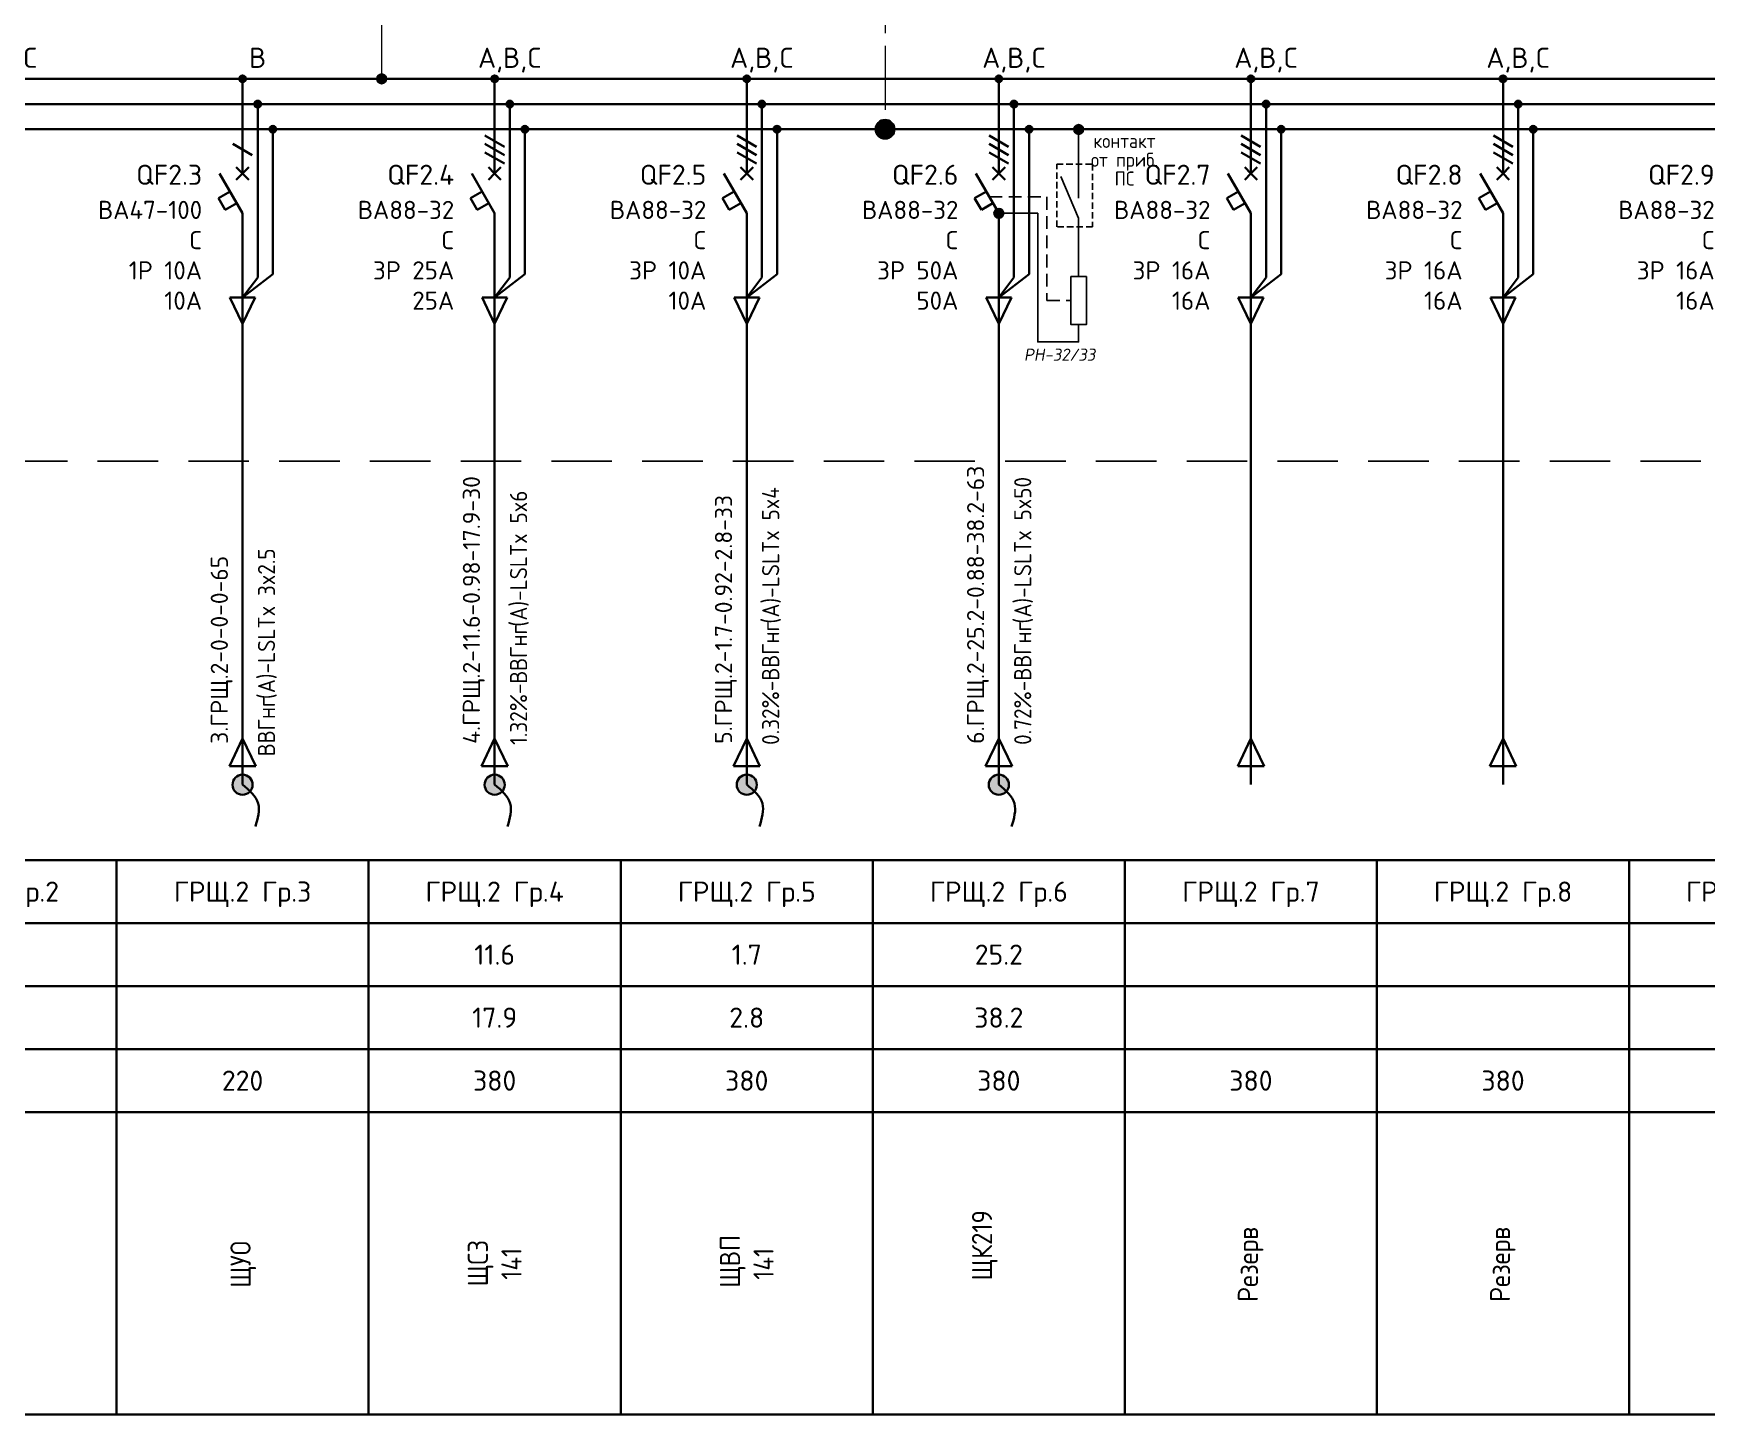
# Model space of a CAD drawing. Header units: millimetres. Extents: x -4379 to 694, y -18291 to 2656.
# Drawn here: x -2485.6 to -2319.6, y -1529.5 to -1392.5 of the extents above; entities that cross this region are included whole.
import ezdxf
from ezdxf.enums import TextEntityAlignment as Align

# ---------------------------------------------------------------- set-up
doc = ezdxf.new("R2010")
doc.units = ezdxf.units.MM
for name, pattern in [('ACAD_ISO016W100', [9, 6, -3]), ('CENTER', [50.8, 31.75, -6.35, 6.35, -6.35]), ('DASHED2', [9.525, 6.35, -3.175]), ('НЕВИДИМАЯ2', [4.7625, 3.175, -1.5875])]:
    doc.linetypes.add(name, pattern=pattern)
for name, color, linetype, lineweight in [('E-ES_shema', 250, 'Continuous', 30), ('EL_TX', 7, 'Continuous', 25), ('ramka', 7, 'Continuous', 35), ('ЭС АВ', 7, 'Continuous', 18), ('ЭС рамка', 7, 'Continuous', 18)]:
    doc.layers.add(name, color=color, linetype=linetype, lineweight=lineweight)
for name, color, linetype in [('Автомат защитный', 7, 'Continuous'), ('Принципиальная схема КТП -для ОДНОЛИНЕЙКИ', 7, 'Continuous'), ('ПРОВОДНИКИ', 7, 'Continuous'), ('Секция ППУ', 7, 'Continuous'), ('Секция2', 7, 'Continuous')]:
    doc.layers.add(name, color=color, linetype=linetype)
doc.styles.add('SLD_Style', font='isocpeur.ttf', dxfattribs={"width": 0.9})
doc.styles.add('ГОСТ', font='isocpeur.ttf')

# ---------------------------------------------------------------- blocks, each defined once
blk = doc.blocks.new('*U58')
h = blk.add_hatch(color=256)
h.dxf.hatch_style = 1
edge = h.paths.add_edge_path()
edge.add_ellipse((12.5, 132.5), major_axis=(0, 0.333), ratio=1, start_angle=0, end_angle=360)
h = blk.add_hatch(color=256)
h.dxf.hatch_style = 1
edge = h.paths.add_edge_path()
edge.add_ellipse((14, 130), major_axis=(0, 0.333), ratio=1, start_angle=0, end_angle=360)
h = blk.add_hatch(color=256)
h.dxf.hatch_style = 1
edge = h.paths.add_edge_path()
edge.add_ellipse((15.5, 127.5), major_axis=(0, 0.333), ratio=1, start_angle=0, end_angle=360)
at = {"lineweight": 30}
for p, q in [((14, 129.67), (14, 123.11)), ((15.5, 127.17), (15.5, 113.13)), ((14, 123.11), (14, 112.8)), ((0, 55), (25, 55)), ((0, 55), (0, 0)), ((25, 55), (25, 0)), ((0, 48.75), (25, 48.75)), ((0, 42.5), (25, 42.5)), ((0, 36.25), (25, 36.25))]:
    blk.add_line(p, q, dxfattribs=at)
at = {"layer": 'Автомат защитный', "lineweight": 30}
for p, q in [((12.5, 123.11), (12.5, 132.17)), ((11.54, 126.87), (13.46, 125.76)), ((11.54, 126.04), (13.46, 124.93)), ((11.54, 125.2), (13.46, 124.09)), ((12.5, 119.17), (10.22, 123.11)), ((10.1, 120.66), (11.26, 121.32)), ((10.77, 119.5), (10.1, 120.66)), ((11.92, 120.17), (10.77, 119.5)), ((12.5, 108.54), (12.5, 119.17))]:
    blk.add_line(p, q, dxfattribs=at)
blk.add_ellipse((12.5, 132.5), major_axis=(0, 0.333), ratio=1, start_param=-1.570796, end_param=4.712389, dxfattribs=at)
at = {"layer": 'Принципиальная схема КТП -для ОДНОЛИНЕЙКИ', "lineweight": 30}
for p, q in [((12.5, 108.54), (12.5, 99.73)), ((11.19, 64.32), (12.5, 67.06)), ((12.5, 67.06), (13.81, 64.32)), ((13.81, 64.32), (11.19, 64.32)), ((12.5, 64.32), (12.5, 62.5))]:
    blk.add_line(p, q, dxfattribs=at)
at = {"layer": 'ПРОВОДНИКИ', "lineweight": 30}
for p, q in [((12.5, 110.81), (15.5, 113.13)), ((12.5, 110.81), (14, 112.8)), ((13.75, 110.81), (11.25, 110.81)), ((11.25, 110.81), (12.5, 108.2)), ((12.5, 108.2), (13.75, 110.81)), ((11.19, 64.31), (12.5, 67.06)), ((12.5, 67.06), (13.81, 64.31)), ((13.81, 64.31), (11.19, 64.31))]:
    blk.add_line(p, q, dxfattribs=at)
at = {"layer": 'ПРОВОДНИКИ', "lineweight": 30, "ltscale": 100}
blk.add_line((12.5, 99.73), (12.5, 64.32), dxfattribs=at)
at = {"layer": 'ПРОВОДНИКИ', "color": 7, "linetype": 'Continuous', "lineweight": 30}
for centre in [(14, 130), (15.5, 127.5), (15.5, 127.5)]:
    blk.add_ellipse(centre, major_axis=(0, 0.333), ratio=1, start_param=-1.570796, end_param=4.712389, dxfattribs=at)
at = {"layer": 'ЭС АВ', "color": 7, "lineweight": 30}
for q in [(11.88, 123.74), (11.88, 122.49), (13.12, 123.74), (13.12, 122.49)]:
    blk.add_line((12.5, 123.11), q, dxfattribs=at)
at = {"layer": 'ЭС рамка', "color": 7, "linetype": 'Continuous', "lineweight": 30}
for p, q in [((0, 132.5), (12.17, 132.5)), ((12.83, 132.5), (25, 132.5))]:
    blk.add_line(p, q, dxfattribs=at)
at = {"layer": 'ЭС рамка', "color": 5, "linetype": 'Continuous', "lineweight": 30}
for p, q in [((0, 130), (13.67, 130)), ((14.33, 130), (25, 130))]:
    blk.add_line(p, q, dxfattribs=at)
at = {"layer": 'ЭС рамка', "color": 94, "linetype": 'Continuous', "lineweight": 30}
for p, q in [((0, 127.5), (15.17, 127.5)), ((15.83, 127.5), (25, 127.5))]:
    blk.add_line(p, q, dxfattribs=at)
at = {"layer": 'ЭС рамка', "lineweight": 30}
for p, q in [((25, 30), (0, 30)), ((25, 0), (0, 0))]:
    blk.add_line(p, q, dxfattribs=at)
at = {"style": 'SLD_Style'}
for tag, p in [('LABEL', (12.5, 51.88)), ('INSTALLEDPOWER', (12.5, 45.63)), ('CURRENT', (12.5, 39.37)), ('VOLTAGE', (12.5, 33.13))]:
    blk.add_attdef(tag, text='', height=2, dxfattribs=at).set_placement(p, align=Align.MIDDLE_CENTER)
blk.add_attdef('TEXT', text='', height=2, rotation=90, dxfattribs=at).set_placement((12.5, 15), align=Align.MIDDLE_CENTER)
at = {"layer": 'Автомат защитный', "style": 'SLD_Style'}
blk.add_attdef('PHASE', text='', height=2, dxfattribs=at).set_placement((14, 134.59), align=Align.MIDDLE_CENTER)
for tag, height, p in [('NUMBER', 2, (8.49, 122.99)), ('SWITCHTYPE', 1.8, (8.49, 119.5)), ('SWITCHRELEASE', 1.8, (8.49, 116.5)), ('SWITCHNOMINALCURRENT', 1.8, (8.49, 113.5)), ('SWITCHRELEASECURRENT', 1.8, (8.49, 110.5)), ('RCDTYPE', 1.8, (8.49, 107.5)), ('RCDSETPOINT', 1.8, (8.49, 104.5))]:
    blk.add_attdef(tag, text='', height=height, dxfattribs=at).set_placement(p, align=Align.MIDDLE_RIGHT)
blk.add_attdef('LINE_A', text='', height=1.7, rotation=90, dxfattribs=at).set_placement((10.19, 65.45), align=Align.MIDDLE_LEFT)
blk.add_attdef('LINE_B', text='', height=1.7, rotation=90, dxfattribs=at).set_placement((13.85, 65.45), align=Align.TOP_LEFT)
blk = doc.blocks.new('*U21')
at = {"linetype": 'ByBlock', "lineweight": 30}
h = blk.add_hatch(color=256, dxfattribs=at)
h.paths.add_polyline_path([(-0.4, 0.9, -0.414214), (0.92, 0.37), (0, -0.02)])
h.paths.add_polyline_path([(0.92, 0.37, -0.101228), (1, -0.02, -0.30039), (0.39, -0.94), (0, -0.02)])
h.paths.add_polyline_path([(-0.4, 0.9), (0.39, -0.94, -0.538), (-1, -0.02, -0.30039)])
blk.add_circle((0, -0.02), 1, dxfattribs=at)
blk.add_spline([(0, 0), (1.55, -1.88), (1.27, -4.16)], degree=3, dxfattribs=at)
blk = doc.blocks.new('*U57')
h = blk.add_hatch(color=256)
h.dxf.hatch_style = 1
edge = h.paths.add_edge_path()
edge.add_ellipse((12.5, 132.5), major_axis=(0, 0.333), ratio=1, start_angle=0, end_angle=360)
h = blk.add_hatch(color=256)
h.dxf.hatch_style = 1
edge = h.paths.add_edge_path()
edge.add_ellipse((14, 130), major_axis=(0, 0.333), ratio=1, start_angle=0, end_angle=360)
h = blk.add_hatch(color=256)
h.dxf.hatch_style = 1
edge = h.paths.add_edge_path()
edge.add_ellipse((15.5, 127.5), major_axis=(0, 0.333), ratio=1, start_angle=0, end_angle=360)
at = {"lineweight": 30}
for p, q in [((14, 129.67), (14, 123.11)), ((15.5, 127.17), (15.5, 113.13)), ((14, 123.11), (14, 112.8)), ((0, 55), (25, 55)), ((0, 55), (0, 0)), ((25, 55), (25, 0)), ((0, 48.75), (25, 48.75)), ((0, 42.5), (25, 42.5)), ((0, 36.25), (25, 36.25))]:
    blk.add_line(p, q, dxfattribs=at)
at = {"layer": 'Автомат защитный', "lineweight": 30}
for p, q in [((12.5, 123.11), (12.5, 132.17)), ((11.54, 126.04), (13.46, 124.93)), ((12.5, 119.17), (10.22, 123.11)), ((10.1, 120.66), (11.26, 121.32)), ((10.77, 119.5), (10.1, 120.66)), ((11.92, 120.17), (10.77, 119.5)), ((12.5, 108.54), (12.5, 119.17))]:
    blk.add_line(p, q, dxfattribs=at)
blk.add_ellipse((12.5, 132.5), major_axis=(0, 0.333), ratio=1, start_param=-1.570796, end_param=4.712389, dxfattribs=at)
at = {"layer": 'Принципиальная схема КТП -для ОДНОЛИНЕЙКИ', "lineweight": 30}
for p, q in [((12.5, 108.54), (12.5, 99.73)), ((11.19, 64.32), (12.5, 67.06)), ((12.5, 67.06), (13.81, 64.32)), ((13.81, 64.32), (11.19, 64.32)), ((12.5, 64.32), (12.5, 62.5))]:
    blk.add_line(p, q, dxfattribs=at)
at = {"layer": 'ПРОВОДНИКИ', "lineweight": 30}
for p, q in [((12.5, 110.81), (15.5, 113.13)), ((12.5, 110.81), (14, 112.8)), ((13.75, 110.81), (11.25, 110.81)), ((11.25, 110.81), (12.5, 108.2)), ((12.5, 108.2), (13.75, 110.81)), ((11.19, 64.31), (12.5, 67.06)), ((12.5, 67.06), (13.81, 64.31)), ((13.81, 64.31), (11.19, 64.31))]:
    blk.add_line(p, q, dxfattribs=at)
at = {"layer": 'ПРОВОДНИКИ', "lineweight": 30, "ltscale": 100}
blk.add_line((12.5, 99.73), (12.5, 64.32), dxfattribs=at)
at = {"layer": 'ПРОВОДНИКИ', "color": 7, "linetype": 'Continuous', "lineweight": 30}
for centre in [(14, 130), (15.5, 127.5), (15.5, 127.5)]:
    blk.add_ellipse(centre, major_axis=(0, 0.333), ratio=1, start_param=-1.570796, end_param=4.712389, dxfattribs=at)
at = {"layer": 'ЭС АВ', "color": 7, "lineweight": 30}
for q in [(11.88, 123.74), (11.88, 122.49), (13.12, 123.74), (13.12, 122.49)]:
    blk.add_line((12.5, 123.11), q, dxfattribs=at)
at = {"layer": 'ЭС рамка', "color": 7, "linetype": 'Continuous', "lineweight": 30}
for p, q in [((0, 132.5), (12.17, 132.5)), ((12.83, 132.5), (25, 132.5))]:
    blk.add_line(p, q, dxfattribs=at)
at = {"layer": 'ЭС рамка', "color": 5, "linetype": 'Continuous', "lineweight": 30}
for p, q in [((0, 130), (13.67, 130)), ((14.33, 130), (25, 130))]:
    blk.add_line(p, q, dxfattribs=at)
at = {"layer": 'ЭС рамка', "color": 94, "linetype": 'Continuous', "lineweight": 30}
for p, q in [((0, 127.5), (15.17, 127.5)), ((15.83, 127.5), (25, 127.5))]:
    blk.add_line(p, q, dxfattribs=at)
at = {"layer": 'ЭС рамка', "lineweight": 30}
for p, q in [((25, 30), (0, 30)), ((25, 0), (0, 0))]:
    blk.add_line(p, q, dxfattribs=at)
at = {"style": 'SLD_Style'}
for tag, p in [('LABEL', (12.5, 51.88)), ('INSTALLEDPOWER', (12.5, 45.63)), ('CURRENT', (12.5, 39.37)), ('VOLTAGE', (12.5, 33.13))]:
    blk.add_attdef(tag, text='', height=2, dxfattribs=at).set_placement(p, align=Align.MIDDLE_CENTER)
blk.add_attdef('TEXT', text='', height=2, rotation=90, dxfattribs=at).set_placement((12.5, 15), align=Align.MIDDLE_CENTER)
at = {"layer": 'Автомат защитный', "style": 'SLD_Style'}
blk.add_attdef('PHASE', text='', height=2, dxfattribs=at).set_placement((14, 134.59), align=Align.MIDDLE_CENTER)
for tag, height, p in [('NUMBER', 2, (8.49, 122.99)), ('SWITCHTYPE', 1.8, (8.49, 119.5)), ('SWITCHRELEASE', 1.8, (8.49, 116.5)), ('SWITCHNOMINALCURRENT', 1.8, (8.49, 113.5)), ('SWITCHRELEASECURRENT', 1.8, (8.49, 110.5)), ('RCDTYPE', 1.8, (8.49, 107.5)), ('RCDSETPOINT', 1.8, (8.49, 104.5))]:
    blk.add_attdef(tag, text='', height=height, dxfattribs=at).set_placement(p, align=Align.MIDDLE_RIGHT)
blk.add_attdef('LINE_A', text='', height=1.7, rotation=90, dxfattribs=at).set_placement((10.19, 65.45), align=Align.MIDDLE_LEFT)
blk.add_attdef('LINE_B', text='', height=1.7, rotation=90, dxfattribs=at).set_placement((13.85, 65.45), align=Align.TOP_LEFT)
blk = doc.blocks.new('Контакт от прибота ПС')
blk.add_hatch(color=0).paths.add_polyline_path([(-3092.09, -217.81, 1), (-3091.13, -217.81, 1)])
at = {"color": 0}
blk.add_line((-3092.09, -217.81), (-3091.13, -217.81), dxfattribs=at)
at = {"color": 0, "ltscale": 0.2, "elevation": 0}
for points in [[(-3091.61, -224.62), (-3091.61, -217.81)], [(-3093.39, -222.46), (-3091.61, -226.62)], [(-3091.61, -232.36), (-3091.61, -226.62)]]:
    blk.add_lwpolyline(points, dxfattribs=at)
at = {"color": 0, "linetype": 'НЕВИДИМАЯ2', "ltscale": 0.2, "elevation": -0.01}
blk.add_lwpolyline([(-3093.79, -221.24), (-3090.23, -221.24), (-3090.23, -227.46), (-3093.79, -227.46)], close=True, dxfattribs=at)
at = {"color": 0}
blk.add_circle((-3091.61, -217.81), 0.481, dxfattribs=at)
at = {"layer": 'E-ES_shema', "transparency": 33554687, "insert": (-3087.06, -220.81, 0.03), "char_height": 1.4, "width": 60, "attachment_point": 5, "line_spacing_factor": 0.8, "style": 'SLD_Style'}
blk.add_mtext('контакт \\Pот приб.\\PПС', dxfattribs=at)

msp = doc.modelspace()

# ---------------------------------------------------------------- hatches: boundary and pattern name
msp.add_hatch(color=0).paths.add_polyline_path([(-2390.314, -1410.296, 1), (-2389.351, -1410.296, 1)])
at = {"layer": 'EL_TX'}
h = msp.add_hatch(color=256, dxfattribs=at)
edge = h.paths.add_edge_path()
edge.add_arc((-2451.046, -1396.964), 0.481, 0, 360)
msp.add_hatch(color=0, dxfattribs=at).paths.add_polyline_path([(-2400.152, -1401.964, -1), (-2402.078, -1401.964, -1)])

# ---------------------------------------------------------------- linework, layer by layer
at = {"color": 0, "linetype": 'DASHED2', "ltscale": 0.2, "elevation": -0.006}
msp.add_lwpolyline([(-2390.762, -1408.684), (-2385.059, -1408.684), (-2385.059, -1418.967), (-2382.688, -1418.967)], dxfattribs=at)
at = {"color": 0, "ltscale": 0.2, "elevation": -0.006}
for points in [[(-2389.832, -1410.296), (-2385.975, -1410.296), (-2385.975, -1423.061), (-2381.916, -1423.061), (-2381.916, -1421.347)], [(-2381.916, -1416.586), (-2381.916, -1413.391)], [(-2381.916, -1416.516), (-2381.916, -1413.391)], [(-2382.688, -1421.347), (-2381.143, -1421.347), (-2381.143, -1416.586), (-2382.688, -1416.586)]]:
    msp.add_lwpolyline(points, dxfattribs=at)
msp.add_lwpolyline([(-2382.688, -1416.586), (-2382.688, -1416.586), (-2382.688, -1421.347), (-2382.688, -1421.347)], close=True, dxfattribs=at)
at = {"color": 0}
msp.add_circle((-2389.832, -1410.296, -0.006), 0.481, dxfattribs=at)
at = {"layer": 'EL_TX'}
msp.add_line((-2451.527, -1396.964, -0.006), (-2450.565, -1396.964, -0.006), dxfattribs=at)
at = {"layer": 'EL_TX', "color": 7, "linetype": 'ACAD_ISO016W100'}
msp.add_lwpolyline([(-2176.203, -1434.905), (-2544.889, -1434.905), (-2544.889, -1281.729), (-2176.203, -1281.729)], close=True, dxfattribs=at)
at = {"layer": 'EL_TX', "color": 7, "linetype": 'CENTER', "lineweight": 20, "ltscale": 0.2, "elevation": -0.092}
msp.add_lwpolyline([(-2401.115, -1322.572), (-2401.115, -1401.964)], dxfattribs=at)
at = {"layer": 'EL_TX', "lineweight": 0, "ltscale": 100, "elevation": -0.006}
msp.add_lwpolyline([(-2451.046, -1366.955), (-2451.046, -1396.964)], dxfattribs=at)
at = {"layer": 'EL_TX'}
msp.add_circle((-2451.046, -1396.964, -0.006), 0.481, dxfattribs=at)
at = {"layer": 'EL_TX', "color": 0}
msp.add_circle((-2401.115, -1401.964, -0.092), 0.963, dxfattribs=at)

# ---------------------------------------------------------------- block references
at = {"layer": 'Секция ППУ', "lineweight": 0}
msp.add_blockref('Контакт от прибота ПС', (709.693, -1184.178, -0.006), dxfattribs=at)
at = {"layer": 'Секция2', "lineweight": 0}
ref = msp.add_blockref('*U58', (-2502.332, -1529.464, -0.006), dxfattribs=at)
ref.add_attrib('LABEL', 'ГРЩ.2 Гр.2', dxfattribs={"layer": '0', "height": 2, "style": 'SLD_Style'}).set_placement((-2489.832, -1477.589, -0.006), align=Align.MIDDLE_CENTER)
ref.add_attrib('INSTALLEDPOWER', '29.8', dxfattribs={"layer": '0', "height": 2, "style": 'SLD_Style'}).set_placement((-2489.832, -1483.839, -0.006), align=Align.MIDDLE_CENTER)
ref.add_attrib('CURRENT', '42.3', dxfattribs={"layer": '0', "height": 2, "style": 'SLD_Style'}).set_placement((-2489.832, -1490.089, -0.006), align=Align.MIDDLE_CENTER)
ref.add_attrib('VOLTAGE', '380', dxfattribs={"layer": '0', "height": 2, "style": 'SLD_Style'}).set_placement((-2489.832, -1496.339, -0.006), align=Align.MIDDLE_CENTER)
ref.add_attrib('LINE_A', ' 2.ГРЩ.2-27.8-0.9-42.3-58', dxfattribs={"layer": 'Автомат защитный', "height": 1.7, "rotation": 90, "style": 'SLD_Style'}).set_placement((-2492.138, -1464.012, -0.006), align=Align.MIDDLE_LEFT)
ref.add_attrib('LINE_B_001', ' 0.73%%%-', (-2486.612, -1464.012, -0.006), dxfattribs={"layer": 'Автомат защитный', "height": 1.7, "rotation": 90, "style": 'SLD_Style', "width": 0.9})
ref.add_attrib('PHASE', 'A,B,C', dxfattribs={"layer": 'Автомат защитный', "height": 2, "style": 'SLD_Style'}).set_placement((-2488.332, -1394.873, -0.006), align=Align.MIDDLE_CENTER)
ref.add_attrib('NUMBER', 'QF2.2', dxfattribs={"layer": 'Автомат защитный', "height": 2, "style": 'SLD_Style'}).set_placement((-2493.843, -1406.477, -0.006), align=Align.MIDDLE_RIGHT)
ref.add_attrib('SWITCHTYPE', 'ВА88-32', dxfattribs={"layer": 'Автомат защитный', "height": 1.8, "style": 'SLD_Style'}).set_placement((-2493.843, -1409.964, -0.006), align=Align.MIDDLE_RIGHT)
ref.add_attrib('SWITCHRELEASE', 'C', dxfattribs={"layer": 'Автомат защитный', "height": 1.8, "style": 'SLD_Style'}).set_placement((-2493.843, -1412.964, -0.006), align=Align.MIDDLE_RIGHT)
ref.add_attrib('SWITCHNOMINALCURRENT', '3Р 50А', dxfattribs={"layer": 'Автомат защитный', "height": 1.8, "style": 'SLD_Style'}).set_placement((-2493.843, -1415.964, -0.006), align=Align.MIDDLE_RIGHT)
ref.add_attrib('SWITCHRELEASECURRENT', '50А', dxfattribs={"layer": 'Автомат защитный', "height": 1.8, "style": 'SLD_Style'}).set_placement((-2493.843, -1418.964, -0.006), align=Align.MIDDLE_RIGHT)
ref.add_attrib('TEXT_001', '1', (-2490.499, -1516.534, -0.006), dxfattribs={"layer": '0', "height": 2, "rotation": 90, "style": 'SLD_Style', "width": 0.9})
ref.add_attrib('LINE_B_002', 'ВВГнг', (-2486.612, -1456.668, -0.006), dxfattribs={"layer": 'Автомат защитный', "height": 1.7, "rotation": 90, "style": 'SLD_Style', "width": 0.9})
ref.add_attrib('LINE_B_003', '(', (-2486.612, -1451.007, -0.006), dxfattribs={"layer": 'Автомат защитный', "height": 1.7, "rotation": 90, "style": 'SLD_Style', "width": 0.9})
ref.add_attrib('LINE_B_004', 'А', (-2486.612, -1450.395, -0.006), dxfattribs={"layer": 'Автомат защитный', "height": 1.7, "rotation": 90, "style": 'SLD_Style', "width": 0.9})
ref.add_attrib('LINE_B_005', ')-LSLTx 5x50', (-2486.612, -1449.018, -0.006), dxfattribs={"layer": 'Автомат защитный', "height": 1.7, "rotation": 90, "style": 'SLD_Style', "width": 0.9})
ref.add_attrib('TEXT_002', 'ЩС', (-2490.499, -1515.634, -0.006), dxfattribs={"layer": '0', "height": 2, "rotation": 90, "style": 'SLD_Style', "width": 0.9})
ref.add_attrib('TEXT_003', '121', (-2487.166, -1515.994, -0.006), dxfattribs={"layer": '0', "height": 2, "rotation": 90, "style": 'SLD_Style', "width": 0.9})
ref = msp.add_blockref('*U57', (-2477.332, -1529.464, -0.006), dxfattribs=at)
ref.add_attrib('LABEL', 'ГРЩ.2 Гр.3', dxfattribs={"layer": '0', "height": 2, "style": 'SLD_Style'}).set_placement((-2464.832, -1477.589, -0.006), align=Align.MIDDLE_CENTER)
ref.add_attrib('VOLTAGE', '220', dxfattribs={"layer": '0', "height": 2, "style": 'SLD_Style'}).set_placement((-2464.832, -1496.339, -0.006), align=Align.MIDDLE_CENTER)
ref.add_attrib('LINE_A', ' 3.ГРЩ.2-0-0-0-65', dxfattribs={"layer": 'Автомат защитный', "height": 1.7, "rotation": 90, "style": 'SLD_Style'}).set_placement((-2467.138, -1464.012, -0.006), align=Align.MIDDLE_LEFT)
ref.add_attrib('LINE_B_001', 'ВВГнг', (-2461.612, -1464.165, -0.006), dxfattribs={"layer": 'Автомат защитный', "height": 1.7, "rotation": 90, "style": 'SLD_Style', "width": 0.9})
ref.add_attrib('PHASE', 'B', dxfattribs={"layer": 'Автомат защитный', "height": 2, "style": 'SLD_Style'}).set_placement((-2463.332, -1394.873, -0.006), align=Align.MIDDLE_CENTER)
ref.add_attrib('NUMBER', 'QF2.3', dxfattribs={"layer": 'Автомат защитный', "height": 2, "style": 'SLD_Style'}).set_placement((-2468.843, -1406.477, -0.006), align=Align.MIDDLE_RIGHT)
ref.add_attrib('SWITCHTYPE', 'ВА47-100', dxfattribs={"layer": 'Автомат защитный', "height": 1.8, "style": 'SLD_Style'}).set_placement((-2468.843, -1409.964, -0.006), align=Align.MIDDLE_RIGHT)
ref.add_attrib('SWITCHRELEASE', 'C', dxfattribs={"layer": 'Автомат защитный', "height": 1.8, "style": 'SLD_Style'}).set_placement((-2468.843, -1412.964, -0.006), align=Align.MIDDLE_RIGHT)
ref.add_attrib('SWITCHNOMINALCURRENT', '1Р 10А', dxfattribs={"layer": 'Автомат защитный', "height": 1.8, "style": 'SLD_Style'}).set_placement((-2468.843, -1415.964, -0.006), align=Align.MIDDLE_RIGHT)
ref.add_attrib('SWITCHRELEASECURRENT', '10А', dxfattribs={"layer": 'Автомат защитный', "height": 1.8, "style": 'SLD_Style'}).set_placement((-2468.843, -1418.964, -0.006), align=Align.MIDDLE_RIGHT)
ref.add_attrib('TEXT_001', 'ЩУО', (-2464.032, -1516.894, -0.006), dxfattribs={"layer": '0', "height": 2, "rotation": 90, "style": 'SLD_Style', "width": 0.9})
ref.add_attrib('LINE_B_002', '(', (-2461.612, -1458.504, -0.006), dxfattribs={"layer": 'Автомат защитный', "height": 1.7, "rotation": 90, "style": 'SLD_Style', "width": 0.9})
ref.add_attrib('LINE_B_003', 'А', (-2461.612, -1457.892, -0.006), dxfattribs={"layer": 'Автомат защитный', "height": 1.7, "rotation": 90, "style": 'SLD_Style', "width": 0.9})
ref.add_attrib('LINE_B_004', ')-LSLTx 3x2.5', (-2461.612, -1456.515, -0.006), dxfattribs={"layer": 'Автомат защитный', "height": 1.7, "rotation": 90, "style": 'SLD_Style', "width": 0.9})
ref = msp.add_blockref('*U58', (-2452.332, -1529.464, -0.006), dxfattribs=at)
ref.add_attrib('LABEL', 'ГРЩ.2 Гр.4', dxfattribs={"layer": '0', "height": 2, "style": 'SLD_Style'}).set_placement((-2439.832, -1477.589, -0.006), align=Align.MIDDLE_CENTER)
ref.add_attrib('INSTALLEDPOWER', '11.6', dxfattribs={"layer": '0', "height": 2, "style": 'SLD_Style'}).set_placement((-2439.832, -1483.839, -0.006), align=Align.MIDDLE_CENTER)
ref.add_attrib('CURRENT', '17.9', dxfattribs={"layer": '0', "height": 2, "style": 'SLD_Style'}).set_placement((-2439.832, -1490.089, -0.006), align=Align.MIDDLE_CENTER)
ref.add_attrib('VOLTAGE', '380', dxfattribs={"layer": '0', "height": 2, "style": 'SLD_Style'}).set_placement((-2439.832, -1496.339, -0.006), align=Align.MIDDLE_CENTER)
ref.add_attrib('LINE_A', ' 4.ГРЩ.2-11.6-0.98-17.9-30', dxfattribs={"layer": 'Автомат защитный', "height": 1.7, "rotation": 90, "style": 'SLD_Style'}).set_placement((-2442.138, -1464.012, -0.006), align=Align.MIDDLE_LEFT)
ref.add_attrib('LINE_B_001', ' 1.32%%%-', (-2436.612, -1464.012, -0.006), dxfattribs={"layer": 'Автомат защитный', "height": 1.7, "rotation": 90, "style": 'SLD_Style', "width": 0.9})
ref.add_attrib('PHASE', 'A,B,C', dxfattribs={"layer": 'Автомат защитный', "height": 2, "style": 'SLD_Style'}).set_placement((-2438.332, -1394.873, -0.006), align=Align.MIDDLE_CENTER)
ref.add_attrib('NUMBER', 'QF2.4', dxfattribs={"layer": 'Автомат защитный', "height": 2, "style": 'SLD_Style'}).set_placement((-2443.843, -1406.477, -0.006), align=Align.MIDDLE_RIGHT)
ref.add_attrib('SWITCHTYPE', 'ВА88-32', dxfattribs={"layer": 'Автомат защитный', "height": 1.8, "style": 'SLD_Style'}).set_placement((-2443.843, -1409.964, -0.006), align=Align.MIDDLE_RIGHT)
ref.add_attrib('SWITCHRELEASE', 'C', dxfattribs={"layer": 'Автомат защитный', "height": 1.8, "style": 'SLD_Style'}).set_placement((-2443.843, -1412.964, -0.006), align=Align.MIDDLE_RIGHT)
ref.add_attrib('SWITCHNOMINALCURRENT', '3Р 25А', dxfattribs={"layer": 'Автомат защитный', "height": 1.8, "style": 'SLD_Style'}).set_placement((-2443.843, -1415.964, -0.006), align=Align.MIDDLE_RIGHT)
ref.add_attrib('SWITCHRELEASECURRENT', '25А', dxfattribs={"layer": 'Автомат защитный', "height": 1.8, "style": 'SLD_Style'}).set_placement((-2443.843, -1418.964, -0.006), align=Align.MIDDLE_RIGHT)
ref.add_attrib('TEXT_001', 'ЩСЗ', (-2440.499, -1516.759, -0.006), dxfattribs={"layer": '0', "height": 2, "rotation": 90, "style": 'SLD_Style', "width": 0.9})
ref.add_attrib('LINE_B_002', 'ВВГнг', (-2436.612, -1456.974, -0.006), dxfattribs={"layer": 'Автомат защитный', "height": 1.7, "rotation": 90, "style": 'SLD_Style', "width": 0.9})
ref.add_attrib('LINE_B_003', '(', (-2436.612, -1451.313, -0.006), dxfattribs={"layer": 'Автомат защитный', "height": 1.7, "rotation": 90, "style": 'SLD_Style', "width": 0.9})
ref.add_attrib('LINE_B_004', 'А', (-2436.612, -1450.701, -0.006), dxfattribs={"layer": 'Автомат защитный', "height": 1.7, "rotation": 90, "style": 'SLD_Style', "width": 0.9})
ref.add_attrib('LINE_B_005', ')-LSLTx 5x6', (-2436.612, -1449.324, -0.006), dxfattribs={"layer": 'Автомат защитный', "height": 1.7, "rotation": 90, "style": 'SLD_Style', "width": 0.9})
ref.add_attrib('TEXT_002', '141', (-2437.166, -1516.084, -0.006), dxfattribs={"layer": '0', "height": 2, "rotation": 90, "style": 'SLD_Style', "width": 0.9})
ref = msp.add_blockref('*U58', (-2427.332, -1529.464, -0.006), dxfattribs=at)
ref.add_attrib('LABEL', 'ГРЩ.2 Гр.5', dxfattribs={"layer": '0', "height": 2, "style": 'SLD_Style'}).set_placement((-2414.832, -1477.589, -0.006), align=Align.MIDDLE_CENTER)
ref.add_attrib('INSTALLEDPOWER', '1.7', dxfattribs={"layer": '0', "height": 2, "style": 'SLD_Style'}).set_placement((-2414.832, -1483.839, -0.006), align=Align.MIDDLE_CENTER)
ref.add_attrib('CURRENT', '2.8', dxfattribs={"layer": '0', "height": 2, "style": 'SLD_Style'}).set_placement((-2414.832, -1490.089, -0.006), align=Align.MIDDLE_CENTER)
ref.add_attrib('VOLTAGE', '380', dxfattribs={"layer": '0', "height": 2, "style": 'SLD_Style'}).set_placement((-2414.832, -1496.339, -0.006), align=Align.MIDDLE_CENTER)
ref.add_attrib('LINE_A', ' 5.ГРЩ.2-1.7-0.92-2.8-33', dxfattribs={"layer": 'Автомат защитный', "height": 1.7, "rotation": 90, "style": 'SLD_Style'}).set_placement((-2417.138, -1464.012, -0.006), align=Align.MIDDLE_LEFT)
ref.add_attrib('LINE_B_001', ' 0.32%%%-', (-2411.612, -1464.012, -0.006), dxfattribs={"layer": 'Автомат защитный', "height": 1.7, "rotation": 90, "style": 'SLD_Style', "width": 0.9})
ref.add_attrib('PHASE', 'A,B,C', dxfattribs={"layer": 'Автомат защитный', "height": 2, "style": 'SLD_Style'}).set_placement((-2413.332, -1394.873, -0.006), align=Align.MIDDLE_CENTER)
ref.add_attrib('NUMBER', 'QF2.5', dxfattribs={"layer": 'Автомат защитный', "height": 2, "style": 'SLD_Style'}).set_placement((-2418.843, -1406.477, -0.006), align=Align.MIDDLE_RIGHT)
ref.add_attrib('SWITCHTYPE', 'ВА88-32', dxfattribs={"layer": 'Автомат защитный', "height": 1.8, "style": 'SLD_Style'}).set_placement((-2418.843, -1409.964, -0.006), align=Align.MIDDLE_RIGHT)
ref.add_attrib('SWITCHRELEASE', 'C', dxfattribs={"layer": 'Автомат защитный', "height": 1.8, "style": 'SLD_Style'}).set_placement((-2418.843, -1412.964, -0.006), align=Align.MIDDLE_RIGHT)
ref.add_attrib('SWITCHNOMINALCURRENT', '3Р 10А', dxfattribs={"layer": 'Автомат защитный', "height": 1.8, "style": 'SLD_Style'}).set_placement((-2418.843, -1415.964, -0.006), align=Align.MIDDLE_RIGHT)
ref.add_attrib('SWITCHRELEASECURRENT', '10А', dxfattribs={"layer": 'Автомат защитный', "height": 1.8, "style": 'SLD_Style'}).set_placement((-2418.843, -1418.964, -0.006), align=Align.MIDDLE_RIGHT)
ref.add_attrib('TEXT_001', 'ЩВП', (-2415.499, -1516.894, -0.006), dxfattribs={"layer": '0', "height": 2, "rotation": 90, "style": 'SLD_Style', "width": 0.9})
ref.add_attrib('LINE_B_002', 'ВВГнг', (-2411.612, -1456.668, -0.006), dxfattribs={"layer": 'Автомат защитный', "height": 1.7, "rotation": 90, "style": 'SLD_Style', "width": 0.9})
ref.add_attrib('LINE_B_003', '(', (-2411.612, -1451.007, -0.006), dxfattribs={"layer": 'Автомат защитный', "height": 1.7, "rotation": 90, "style": 'SLD_Style', "width": 0.9})
ref.add_attrib('LINE_B_004', 'А', (-2411.612, -1450.395, -0.006), dxfattribs={"layer": 'Автомат защитный', "height": 1.7, "rotation": 90, "style": 'SLD_Style', "width": 0.9})
ref.add_attrib('LINE_B_005', ')-LSLTx 5x4', (-2411.612, -1449.018, -0.006), dxfattribs={"layer": 'Автомат защитный', "height": 1.7, "rotation": 90, "style": 'SLD_Style', "width": 0.9})
ref.add_attrib('TEXT_002', '141', (-2412.166, -1516.084, -0.006), dxfattribs={"layer": '0', "height": 2, "rotation": 90, "style": 'SLD_Style', "width": 0.9})
ref = msp.add_blockref('*U58', (-2402.332, -1529.464, -0.006), dxfattribs=at)
ref.add_attrib('LABEL', 'ГРЩ.2 Гр.6', dxfattribs={"layer": '0', "height": 2, "style": 'SLD_Style'}).set_placement((-2389.832, -1477.589, -0.006), align=Align.MIDDLE_CENTER)
ref.add_attrib('INSTALLEDPOWER', '25.2', dxfattribs={"layer": '0', "height": 2, "style": 'SLD_Style'}).set_placement((-2389.832, -1483.839, -0.006), align=Align.MIDDLE_CENTER)
ref.add_attrib('CURRENT', '38.2', dxfattribs={"layer": '0', "height": 2, "style": 'SLD_Style'}).set_placement((-2389.832, -1490.089, -0.006), align=Align.MIDDLE_CENTER)
ref.add_attrib('VOLTAGE', '380', dxfattribs={"layer": '0', "height": 2, "style": 'SLD_Style'}).set_placement((-2389.832, -1496.339, -0.006), align=Align.MIDDLE_CENTER)
ref.add_attrib('LINE_A', ' 6.ГРЩ.2-25.2-0.88-38.2-63', dxfattribs={"layer": 'Автомат защитный', "height": 1.7, "rotation": 90, "style": 'SLD_Style'}).set_placement((-2392.138, -1464.012, -0.006), align=Align.MIDDLE_LEFT)
ref.add_attrib('LINE_B_001', ' 0.72%%%-', (-2386.612, -1464.012, -0.006), dxfattribs={"layer": 'Автомат защитный', "height": 1.7, "rotation": 90, "style": 'SLD_Style', "width": 0.9})
ref.add_attrib('PHASE', 'A,B,C', dxfattribs={"layer": 'Автомат защитный', "height": 2, "style": 'SLD_Style'}).set_placement((-2388.332, -1394.873, -0.006), align=Align.MIDDLE_CENTER)
ref.add_attrib('NUMBER', 'QF2.6', dxfattribs={"layer": 'Автомат защитный', "height": 2, "style": 'SLD_Style'}).set_placement((-2393.843, -1406.477, -0.006), align=Align.MIDDLE_RIGHT)
ref.add_attrib('SWITCHTYPE', 'ВА88-32', dxfattribs={"layer": 'Автомат защитный', "height": 1.8, "style": 'SLD_Style'}).set_placement((-2393.843, -1409.964, -0.006), align=Align.MIDDLE_RIGHT)
ref.add_attrib('SWITCHRELEASE', 'C', dxfattribs={"layer": 'Автомат защитный', "height": 1.8, "style": 'SLD_Style'}).set_placement((-2393.843, -1412.964, -0.006), align=Align.MIDDLE_RIGHT)
ref.add_attrib('SWITCHNOMINALCURRENT', '3Р 50А', dxfattribs={"layer": 'Автомат защитный', "height": 1.8, "style": 'SLD_Style'}).set_placement((-2393.843, -1415.964, -0.006), align=Align.MIDDLE_RIGHT)
ref.add_attrib('SWITCHRELEASECURRENT', '50А', dxfattribs={"layer": 'Автомат защитный', "height": 1.8, "style": 'SLD_Style'}).set_placement((-2393.843, -1418.964, -0.006), align=Align.MIDDLE_RIGHT)
ref.add_attrib('TEXT_001', 'ЩК219', (-2390.499, -1516.174, -0.006), dxfattribs={"layer": '0', "height": 2, "rotation": 90, "style": 'SLD_Style', "width": 0.9})
ref.add_attrib('LINE_B_002', 'ВВГнг', (-2386.612, -1456.668, -0.006), dxfattribs={"layer": 'Автомат защитный', "height": 1.7, "rotation": 90, "style": 'SLD_Style', "width": 0.9})
ref.add_attrib('LINE_B_003', '(', (-2386.612, -1451.007, -0.006), dxfattribs={"layer": 'Автомат защитный', "height": 1.7, "rotation": 90, "style": 'SLD_Style', "width": 0.9})
ref.add_attrib('LINE_B_004', 'А', (-2386.612, -1450.395, -0.006), dxfattribs={"layer": 'Автомат защитный', "height": 1.7, "rotation": 90, "style": 'SLD_Style', "width": 0.9})
ref.add_attrib('LINE_B_005', ')-LSLTx 5x50', (-2386.612, -1449.018, -0.006), dxfattribs={"layer": 'Автомат защитный', "height": 1.7, "rotation": 90, "style": 'SLD_Style', "width": 0.9})
ref = msp.add_blockref('*U58', (-2377.332, -1529.464, -0.006), dxfattribs=at)
ref.add_attrib('LABEL', 'ГРЩ.2 Гр.7', dxfattribs={"layer": '0', "height": 2, "style": 'SLD_Style'}).set_placement((-2364.832, -1477.589, -0.006), align=Align.MIDDLE_CENTER)
ref.add_attrib('VOLTAGE', '380', dxfattribs={"layer": '0', "height": 2, "style": 'SLD_Style'}).set_placement((-2364.832, -1496.339, -0.006), align=Align.MIDDLE_CENTER)
ref.add_attrib('PHASE', 'A,B,C', dxfattribs={"layer": 'Автомат защитный', "height": 2, "style": 'SLD_Style'}).set_placement((-2363.332, -1394.873, -0.006), align=Align.MIDDLE_CENTER)
ref.add_attrib('NUMBER', 'QF2.7', dxfattribs={"layer": 'Автомат защитный', "height": 2, "style": 'SLD_Style'}).set_placement((-2368.843, -1406.477, -0.006), align=Align.MIDDLE_RIGHT)
ref.add_attrib('SWITCHTYPE', 'ВА88-32', dxfattribs={"layer": 'Автомат защитный', "height": 1.8, "style": 'SLD_Style'}).set_placement((-2368.843, -1409.964, -0.006), align=Align.MIDDLE_RIGHT)
ref.add_attrib('SWITCHRELEASE', 'C', dxfattribs={"layer": 'Автомат защитный', "height": 1.8, "style": 'SLD_Style'}).set_placement((-2368.843, -1412.964, -0.006), align=Align.MIDDLE_RIGHT)
ref.add_attrib('SWITCHNOMINALCURRENT', '3Р 16А', dxfattribs={"layer": 'Автомат защитный', "height": 1.8, "style": 'SLD_Style'}).set_placement((-2368.843, -1415.964, -0.006), align=Align.MIDDLE_RIGHT)
ref.add_attrib('SWITCHRELEASECURRENT', '16А', dxfattribs={"layer": 'Автомат защитный', "height": 1.8, "style": 'SLD_Style'}).set_placement((-2368.843, -1418.964, -0.006), align=Align.MIDDLE_RIGHT)
ref.add_attrib('TEXT_001', 'Резерв', (-2364.132, -1518.289, -0.006), dxfattribs={"layer": '0', "height": 2, "rotation": 90, "style": 'SLD_Style', "width": 0.9})
ref = msp.add_blockref('*U58', (-2352.332, -1529.464, -0.006), dxfattribs=at)
ref.add_attrib('LABEL', 'ГРЩ.2 Гр.8', dxfattribs={"layer": '0', "height": 2, "style": 'SLD_Style'}).set_placement((-2339.832, -1477.589, -0.006), align=Align.MIDDLE_CENTER)
ref.add_attrib('VOLTAGE', '380', dxfattribs={"layer": '0', "height": 2, "style": 'SLD_Style'}).set_placement((-2339.832, -1496.339, -0.006), align=Align.MIDDLE_CENTER)
ref.add_attrib('PHASE', 'A,B,C', dxfattribs={"layer": 'Автомат защитный', "height": 2, "style": 'SLD_Style'}).set_placement((-2338.332, -1394.873, -0.006), align=Align.MIDDLE_CENTER)
ref.add_attrib('NUMBER', 'QF2.8', dxfattribs={"layer": 'Автомат защитный', "height": 2, "style": 'SLD_Style'}).set_placement((-2343.843, -1406.477, -0.006), align=Align.MIDDLE_RIGHT)
ref.add_attrib('SWITCHTYPE', 'ВА88-32', dxfattribs={"layer": 'Автомат защитный', "height": 1.8, "style": 'SLD_Style'}).set_placement((-2343.843, -1409.964, -0.006), align=Align.MIDDLE_RIGHT)
ref.add_attrib('SWITCHRELEASE', 'C', dxfattribs={"layer": 'Автомат защитный', "height": 1.8, "style": 'SLD_Style'}).set_placement((-2343.843, -1412.964, -0.006), align=Align.MIDDLE_RIGHT)
ref.add_attrib('SWITCHNOMINALCURRENT', '3Р 16А', dxfattribs={"layer": 'Автомат защитный', "height": 1.8, "style": 'SLD_Style'}).set_placement((-2343.843, -1415.964, -0.006), align=Align.MIDDLE_RIGHT)
ref.add_attrib('SWITCHRELEASECURRENT', '16А', dxfattribs={"layer": 'Автомат защитный', "height": 1.8, "style": 'SLD_Style'}).set_placement((-2343.843, -1418.964, -0.006), align=Align.MIDDLE_RIGHT)
ref.add_attrib('TEXT_001', 'Резерв', (-2339.132, -1518.289, -0.006), dxfattribs={"layer": '0', "height": 2, "rotation": 90, "style": 'SLD_Style', "width": 0.9})
ref = msp.add_blockref('*U58', (-2327.332, -1529.464, -0.006), dxfattribs=at)
ref.add_attrib('LABEL', 'ГРЩ.2 Гр.9', dxfattribs={"layer": '0', "height": 2, "style": 'SLD_Style'}).set_placement((-2314.832, -1477.589, -0.006), align=Align.MIDDLE_CENTER)
ref.add_attrib('VOLTAGE', '380', dxfattribs={"layer": '0', "height": 2, "style": 'SLD_Style'}).set_placement((-2314.832, -1496.339, -0.006), align=Align.MIDDLE_CENTER)
ref.add_attrib('PHASE', 'A,B,C', dxfattribs={"layer": 'Автомат защитный', "height": 2, "style": 'SLD_Style'}).set_placement((-2313.332, -1394.873, -0.006), align=Align.MIDDLE_CENTER)
ref.add_attrib('NUMBER', 'QF2.9', dxfattribs={"layer": 'Автомат защитный', "height": 2, "style": 'SLD_Style'}).set_placement((-2318.843, -1406.477, -0.006), align=Align.MIDDLE_RIGHT)
ref.add_attrib('SWITCHTYPE', 'ВА88-32', dxfattribs={"layer": 'Автомат защитный', "height": 1.8, "style": 'SLD_Style'}).set_placement((-2318.843, -1409.964, -0.006), align=Align.MIDDLE_RIGHT)
ref.add_attrib('SWITCHRELEASE', 'C', dxfattribs={"layer": 'Автомат защитный', "height": 1.8, "style": 'SLD_Style'}).set_placement((-2318.843, -1412.964, -0.006), align=Align.MIDDLE_RIGHT)
ref.add_attrib('SWITCHNOMINALCURRENT', '3Р 16А', dxfattribs={"layer": 'Автомат защитный', "height": 1.8, "style": 'SLD_Style'}).set_placement((-2318.843, -1415.964, -0.006), align=Align.MIDDLE_RIGHT)
ref.add_attrib('SWITCHRELEASECURRENT', '16А', dxfattribs={"layer": 'Автомат защитный', "height": 1.8, "style": 'SLD_Style'}).set_placement((-2318.843, -1418.964, -0.006), align=Align.MIDDLE_RIGHT)
ref.add_attrib('TEXT_001', 'Резерв', (-2314.132, -1518.289, -0.006), dxfattribs={"layer": '0', "height": 2, "rotation": 90, "style": 'SLD_Style', "width": 0.9})
for p in [(-2464.832, -1466.964, -0.006), (-2439.832, -1466.964, -0.006), (-2414.832, -1466.964, -0.006), (-2389.832, -1466.964, -0.006)]:
    msp.add_blockref('*U21', p, dxfattribs=at)

# ---------------------------------------------------------------- texts
at = {"layer": 'ramka', "style": 'ГОСТ', "oblique": 10}
msp.add_text('РН-32/33', height=1.2, dxfattribs=at).set_placement((-2383.803, -1424.924, -0.016), align=Align.CENTER)

doc.saveas('drawing.dxf')
